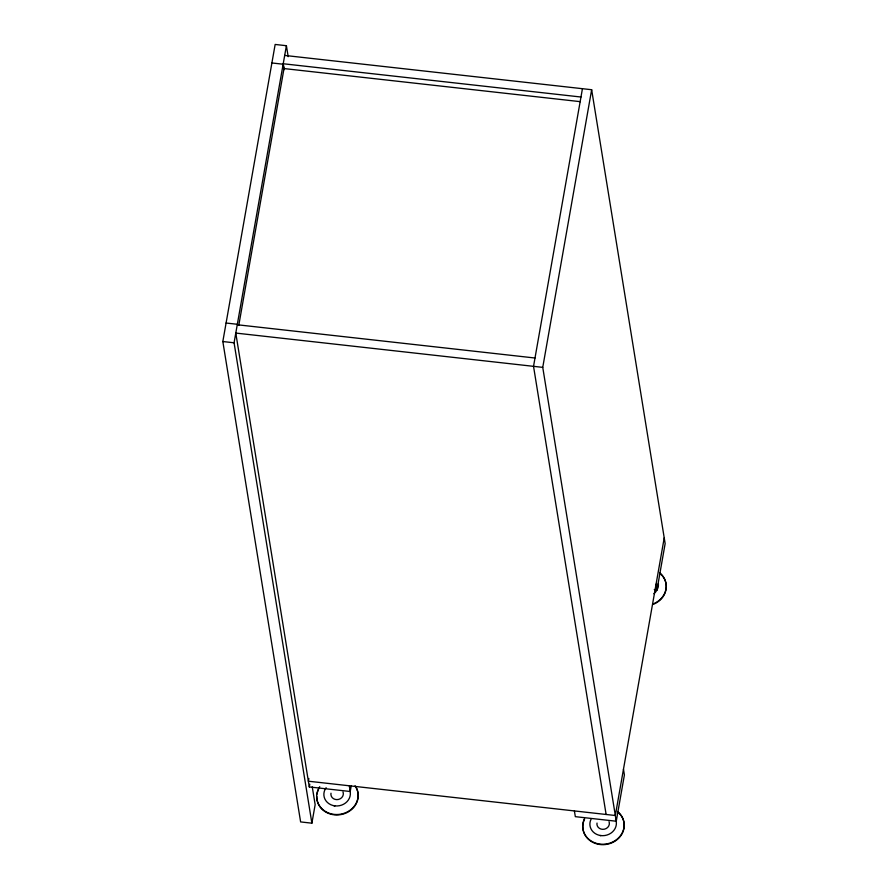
<?xml version="1.0" encoding="UTF-8"?>
<svg xmlns="http://www.w3.org/2000/svg" width="889" height="889" viewBox="0 0 889 889"><rect width="100%" height="100%" fill="white"/><g stroke="black" fill="none" stroke-linecap="round" stroke-linejoin="round"><path stroke-width="1.33" d="M330.997 793.21L330.919 794.666A6.234 5.578 -9.2 0 0 336.798 799.622A6.234 5.578 -9.2 0 0 343.232 794.844L343.31 793.388A6.234 5.578 -9.2 0 0 342.965 791.966M597.019 823.07L596.941 824.392A6.234 5.578 -9.2 0 0 602.82 829.348A6.234 5.578 -9.2 0 0 609.254 824.57L609.332 823.114A6.234 5.578 -9.2 0 0 608.998 821.692M312.261 786.876L315.151 804.678L311.883 823.181L300.626 821.925L222.828 341.532L275.157 44.45L286.402 45.706L288.18 56.652M311.883 823.181L234.074 342.798L286.402 45.706M238.763 325.452L284.002 68.564L580.373 101.668M308.85 778.486L308.372 781.209L615.321 815.502L664.227 537.856M351.188 786.054L350.222 791.499L309.294 786.932L309.783 784.209M582.439 88.689L533.533 366.346L606.12 814.48M574.394 810.935L575.327 816.658L616.255 821.225L542.746 367.368L591.652 89.722L284.691 55.429M616.255 821.225L624.4 774.952L623.478 769.229M654.271 589.54L657.004 589.851L665.15 543.579L591.652 89.722M334.053 805.879L335.031 805.879A13.291 11.901 -9.2 0 0 349.866 790.343M600.075 835.604L601.053 835.593M580.973 97.023L283.224 63.752L284.113 69.242M271.89 62.963L283.147 64.219L284.036 69.698M226.084 323.029L237.341 324.285M237.263 324.752L535 358.011M542.746 367.368L235.785 333.075L309.294 786.932M222.828 341.532L234.074 342.798M656.082 584.129L657.004 589.851M349.299 785.787L350.222 791.499M617.511 811.479A20.769 18.591 -9.2 0 1 620.089 836.171A20.769 18.591 -9.2 0 1 592.985 842.027A20.769 18.591 -9.2 0 1 584.518 818.602M617.588 811.913A20.769 18.591 -9.2 0 1 620.155 836.616A20.769 18.591 -9.2 0 1 593.052 842.461A20.769 18.591 -9.2 0 1 584.584 819.036M615.521 819.102A13.291 11.901 -9.2 0 1 602.775 835.682A13.291 11.901 -9.2 0 1 591.029 819.269M659.638 573.138A20.769 18.591 -9.2 0 1 652.971 604.431M659.571 572.694A20.769 18.591 -9.2 0 1 652.904 603.987M658.382 583.317A13.291 11.901 -9.2 0 1 653.882 593.708M355.633 786.421A20.769 18.591 -9.2 0 1 336.853 814.524A20.769 18.591 -9.2 0 1 319.751 786.676M355.011 785.832A20.769 18.591 -9.2 0 1 342.965 814.124A20.769 18.591 -9.2 0 1 316.773 796.466M317.017 794.033A20.769 18.591 -9.2 0 1 318.562 789.321M335.031 805.879A13.291 11.901 -9.2 0 1 326.13 787.698"/></g></svg>
